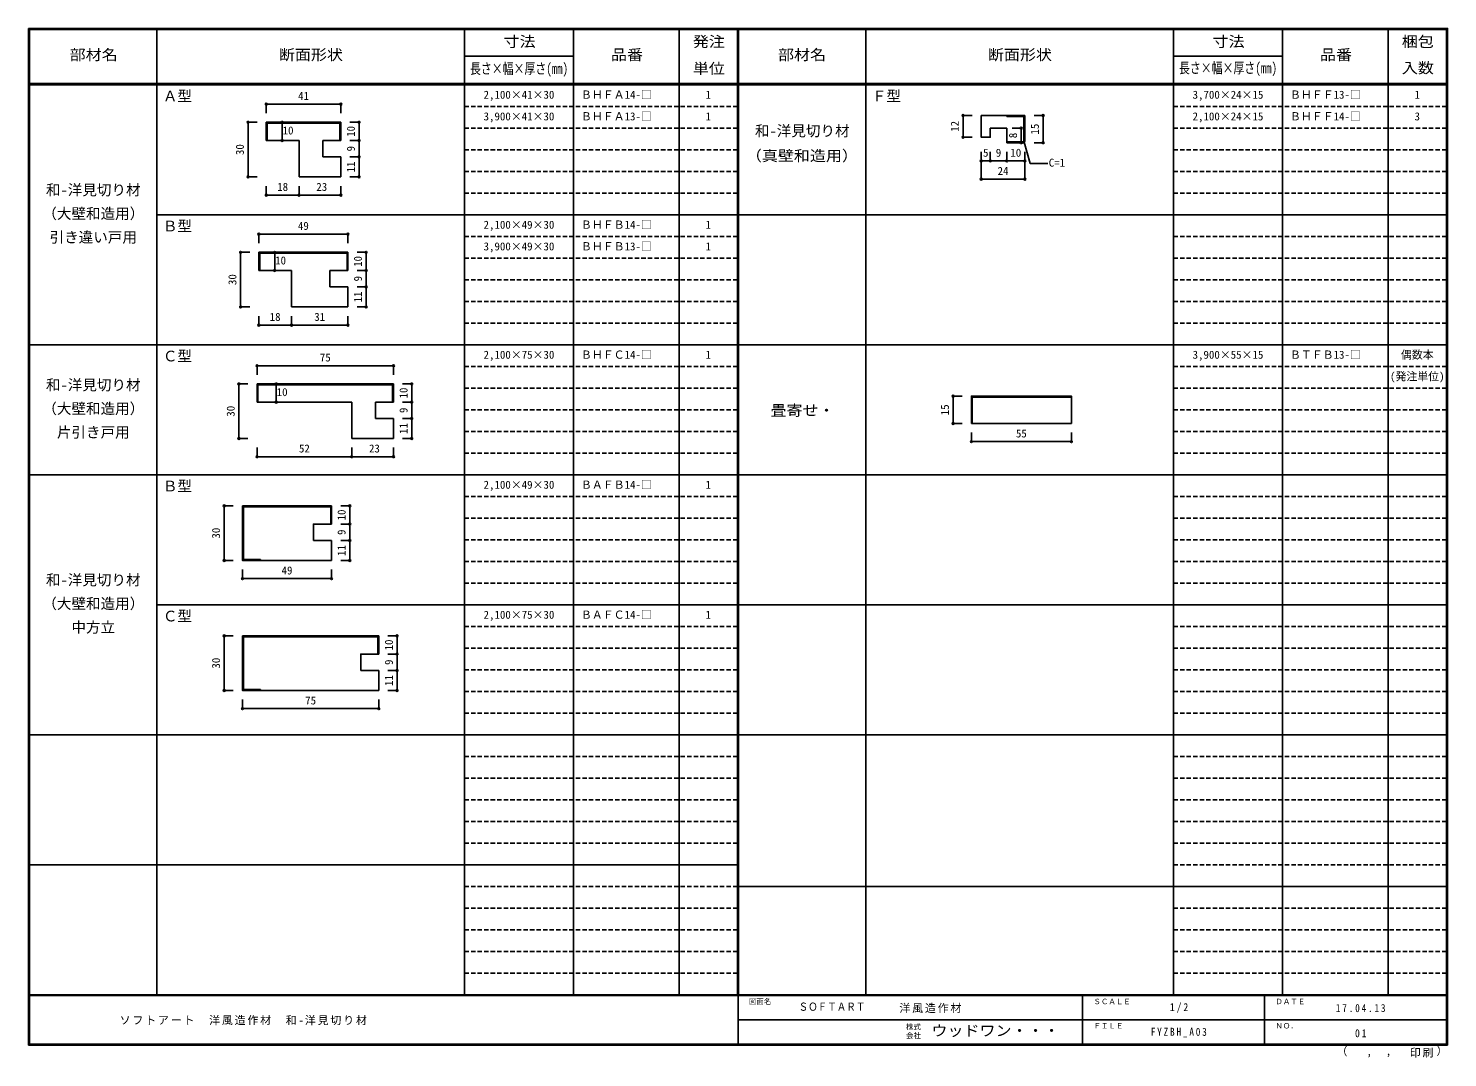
# Model space of a CAD drawing. Units: millimetres, scale not verified. Extents: x -400 to 380, y -287 to 278.
import ezdxf
from ezdxf.enums import TextEntityAlignment as Align

# ---------------------------------------------------------------- set-up
doc = ezdxf.new("R2010")
doc.units = ezdxf.units.MM
doc.header["$LTSCALE"] = 2
doc.header["$PDMODE"] = 32
doc.header["$PDSIZE"] = 1
doc.linetypes.add('DASHED1', pattern=[1.8, 1.2, -0.6])
for name, color, linetype in [('0-0', 7, 'Continuous'), ('0-4', 3, 'Continuous'), ('0-A', 7, 'Continuous'), ('0-B', 7, 'Continuous'), ('F-1', 7, 'DASHED1'), ('F-A', 7, 'Continuous')]:
    doc.layers.add(name, color=color, linetype=linetype)
doc.styles.add('HG明朝B', font='')
doc.styles.add('ＭＳ ゴシック', font='')
doc.styles.get('HG明朝B').set_extended_font_data('HG明朝B')
doc.styles.get('ＭＳ ゴシック').set_extended_font_data('MS Gothic')

msp = doc.modelspace()

# ---------------------------------------------------------------- linework, layer by layer
at = {"layer": '0-4'}
for p, q in [((-269.254, 216.742), (-269.254, 226.742)), ((-269.254, 226.742), (-228.254, 226.742)), ((-268.754, 216.742), (-268.754, 226.242)), ((-268.754, 226.242), (-228.754, 226.242)), ((-228.754, 216.742), (-228.754, 226.242)), ((-228.254, 216.742), (-228.254, 226.742)), ((123.68, 230.51), (147.68, 230.51)), ((137.68, 230.01), (137.68, 230.51)), ((137.68, 230.01), (147.18, 230.01)), ((147.68, 216.217), (147.68, 230.51)), ((137.68, 215.51), (137.68, 223.51)), ((-269.254, 216.742), (-251.254, 216.742)), ((-251.254, 216.742), (-251.254, 196.742)), ((-228.254, 216.742), (-238.254, 216.742)), ((-238.254, 216.742), (-238.254, 207.742)), ((137.68, 216.01), (146.766, 216.01)), ((146.973, 215.51), (137.68, 215.51)), ((147.68, 216.217), (146.973, 215.51)), ((-228.254, 207.742), (-238.254, 207.742)), ((-228.254, 207.742), (-228.254, 196.742)), ((-251.254, 196.742), (-228.254, 196.742)), ((-273.369, 145.313), (-273.369, 155.313)), ((-273.369, 155.313), (-224.369, 155.313)), ((-272.869, 145.313), (-272.869, 154.813)), ((-272.869, 154.813), (-224.869, 154.813)), ((-224.869, 145.313), (-224.869, 154.813)), ((-224.369, 145.313), (-224.369, 155.313)), ((-273.369, 145.313), (-255.369, 145.313)), ((-255.369, 145.313), (-255.369, 125.313)), ((-224.369, 145.313), (-234.369, 145.313)), ((-234.369, 145.313), (-234.369, 136.313)), ((-224.369, 136.313), (-234.369, 136.313)), ((-224.369, 136.313), (-224.369, 125.313)), ((-255.369, 125.313), (-224.369, 125.313)), ((-274.305, 73.007), (-274.305, 83.007)), ((-274.305, 83.007), (-199.305, 83.007)), ((-273.805, 73.007), (-273.805, 82.507)), ((-273.805, 82.507), (-199.805, 82.507)), ((-199.805, 73.007), (-199.805, 82.507)), ((-199.305, 73.007), (-199.305, 83.007)), ((-274.305, 73.007), (-222.305, 73.007)), ((-222.305, 73.007), (-222.305, 53.007)), ((-199.305, 73.007), (-209.305, 73.007)), ((-209.305, 73.007), (-209.305, 64.007)), ((118.739, 75.786), (118.739, 61.286)), ((173.239, 75.786), (118.739, 75.786)), ((-199.305, 64.007), (-209.305, 64.007)), ((-199.305, 64.007), (-199.305, 53.007)), ((-222.305, 53.007), (-199.305, 53.007)), ((-282.365, 16.014), (-233.365, 16.014)), ((-233.365, 6.014), (-233.365, 16.014)), ((-281.865, -13.486), (-281.865, 15.514)), ((-281.865, 15.514), (-233.865, 15.514)), ((-233.865, 6.014), (-233.865, 15.514)), ((-243.365, -2.986), (-233.365, -2.986)), ((-233.365, -13.986), (-233.365, -2.986)), ((-272.365, -13.486), (-281.865, -13.486)), ((-272.365, -13.486), (-272.365, -13.986)), ((-282.365, -55.414), (-207.365, -55.414)), ((-281.865, -84.914), (-281.865, -55.914)), ((-281.865, -55.914), (-207.865, -55.914)), ((-207.865, -65.414), (-207.865, -55.914)), ((-207.365, -65.414), (-207.365, -55.414)), ((-217.365, -74.414), (-207.365, -74.414)), ((-207.365, -85.414), (-207.365, -74.414)), ((-272.365, -84.914), (-281.865, -84.914)), ((-272.365, -84.914), (-272.365, -85.414))]:
    msp.add_line(p, q, dxfattribs=at)
for points in [[(123.68, 230.51), (123.68, 218.51), (128.68, 218.51), (128.68, 223.51), (137.68, 223.51)], [(147.18, 230.01), (147.18, 216.425), (146.766, 216.01)], [(-233.365, -13.986), (-282.365, -13.986), (-282.365, 16.014)], [(-243.365, -2.986), (-243.365, 6.014), (-233.365, 6.014)], [(-207.365, -85.414), (-282.365, -85.414), (-282.365, -55.414)], [(-217.365, -74.414), (-217.365, -65.414), (-207.365, -65.414)]]:
    msp.add_lwpolyline(points, dxfattribs=at)
msp.add_lwpolyline([(118.239, 61.286), (173.239, 61.286), (173.239, 76.286), (118.239, 76.286)], close=True, dxfattribs=at)
at = {"layer": '0-B', "color": 4}
for p, q in [((-269.254, 236.742), (-269.254, 231.742)), ((-269.254, 236.742), (-228.254, 236.742)), ((-228.254, 236.742), (-228.254, 231.742)), ((-279.254, 226.742), (-279.254, 196.742)), ((-279.254, 226.742), (-274.254, 226.742)), ((-260.523, 226.742), (-260.523, 216.742)), ((-218.254, 226.742), (-223.254, 226.742)), ((-218.254, 226.742), (-218.254, 196.742)), ((113.68, 230.51), (113.68, 218.51)), ((113.68, 230.51), (118.68, 230.51)), ((157.68, 230.51), (152.68, 230.51)), ((157.68, 230.51), (157.68, 215.51)), ((113.68, 218.51), (118.68, 218.51)), ((145.658, 223.51), (140.658, 223.51)), ((145.658, 215.51), (145.658, 223.51)), ((-218.254, 216.742), (-223.254, 216.742)), ((145.658, 215.51), (140.658, 215.51)), ((147.326, 215.864), (150.494, 204.044)), ((157.68, 215.51), (152.68, 215.51)), ((-218.254, 207.742), (-223.254, 207.742)), ((123.68, 195.51), (123.68, 210.51)), ((123.68, 205.51), (147.68, 205.51)), ((128.68, 205.51), (128.68, 210.51)), ((137.68, 205.51), (137.68, 210.51)), ((147.68, 195.51), (147.68, 210.51)), ((150.494, 204.044), (160.299, 204.044)), ((-279.254, 196.742), (-274.254, 196.742)), ((-218.254, 196.742), (-223.254, 196.742)), ((123.68, 195.51), (147.68, 195.51)), ((-269.254, 186.742), (-269.254, 191.742)), ((-251.254, 186.742), (-251.254, 191.742)), ((-228.254, 186.742), (-228.254, 191.742)), ((-269.254, 186.742), (-228.254, 186.742)), ((-273.369, 165.313), (-273.369, 160.313)), ((-273.369, 165.313), (-224.369, 165.313)), ((-224.369, 165.313), (-224.369, 160.313)), ((-283.369, 155.313), (-283.369, 125.313)), ((-283.369, 155.313), (-278.369, 155.313)), ((-264.637, 155.313), (-264.637, 145.313)), ((-214.369, 155.313), (-219.369, 155.313)), ((-214.369, 155.313), (-214.369, 125.313)), ((-214.369, 145.313), (-219.369, 145.313)), ((-214.369, 136.313), (-219.369, 136.313)), ((-283.369, 125.313), (-278.369, 125.313)), ((-214.369, 125.313), (-219.369, 125.313)), ((-273.369, 115.313), (-273.369, 120.313)), ((-255.369, 115.313), (-255.369, 120.313)), ((-224.369, 115.313), (-224.369, 120.313)), ((-273.369, 115.313), (-224.369, 115.313)), ((-274.305, 93.007), (-274.305, 88.007)), ((-274.305, 93.007), (-199.305, 93.007)), ((-199.305, 93.007), (-199.305, 88.007)), ((-284.305, 83.007), (-284.305, 53.007)), ((-284.305, 83.007), (-279.305, 83.007)), ((-263.786, 83.007), (-263.786, 73.007)), ((-189.305, 83.007), (-194.305, 83.007)), ((-189.305, 83.007), (-189.305, 53.007)), ((-189.305, 73.007), (-194.305, 73.007)), ((108.239, 61.286), (108.239, 76.286)), ((108.239, 76.286), (113.239, 76.286)), ((-189.305, 64.007), (-194.305, 64.007)), ((108.239, 61.286), (113.239, 61.286)), ((118.239, 51.286), (118.239, 56.286)), ((173.239, 51.286), (173.239, 56.286)), ((-284.305, 53.007), (-279.305, 53.007)), ((-274.305, 43.007), (-274.305, 48.007)), ((-222.305, 43.007), (-222.305, 48.007)), ((-199.305, 43.007), (-199.305, 48.007)), ((-189.305, 53.007), (-194.305, 53.007)), ((173.239, 51.286), (118.239, 51.286)), ((-274.305, 43.007), (-199.305, 43.007)), ((-292.365, 16.014), (-292.365, -13.986)), ((-292.365, 16.014), (-287.365, 16.014)), ((-223.365, 16.014), (-228.365, 16.014)), ((-223.365, 16.014), (-223.365, -13.986)), ((-223.365, 6.014), (-228.365, 6.014)), ((-223.365, -2.986), (-228.365, -2.986)), ((-292.365, -13.986), (-287.365, -13.986)), ((-223.365, -13.986), (-228.365, -13.986)), ((-282.365, -23.986), (-282.365, -18.986)), ((-233.365, -23.986), (-233.365, -18.986)), ((-282.365, -23.986), (-233.365, -23.986)), ((-292.365, -55.414), (-292.365, -85.414)), ((-292.365, -55.414), (-287.365, -55.414)), ((-197.365, -55.414), (-202.365, -55.414)), ((-197.365, -55.414), (-197.365, -85.414)), ((-197.365, -65.414), (-202.365, -65.414)), ((-197.365, -74.414), (-202.365, -74.414)), ((-292.365, -85.414), (-287.365, -85.414)), ((-197.365, -85.414), (-202.365, -85.414)), ((-282.365, -95.414), (-282.365, -90.414)), ((-207.365, -95.414), (-207.365, -90.414)), ((-282.365, -95.414), (-207.365, -95.414))]:
    msp.add_line(p, q, dxfattribs=at)
at = {"layer": '0-B'}
for p in [(-269.254, 236.742), (-228.254, 236.742), (-279.254, 226.742), (-260.523, 226.742), (-218.254, 226.742), (113.68, 230.51), (157.68, 230.51), (113.68, 218.51), (145.658, 223.51), (-260.523, 216.742), (-218.254, 216.742), (145.658, 215.51), (157.68, 215.51), (-218.254, 207.742), (123.68, 205.51), (128.68, 205.51), (137.68, 205.51), (147.68, 205.51), (-279.254, 196.742), (-218.254, 196.742), (123.68, 195.51), (147.68, 195.51), (-269.254, 186.742), (-251.254, 186.742), (-228.254, 186.742), (-273.369, 165.313), (-224.369, 165.313), (-283.369, 155.313), (-264.637, 155.313), (-214.369, 155.313), (-264.637, 145.313), (-214.369, 145.313), (-214.369, 136.313), (-283.369, 125.313), (-214.369, 125.313), (-273.369, 115.313), (-255.369, 115.313), (-224.369, 115.313), (-274.305, 93.007), (-199.305, 93.007), (-284.305, 83.007), (-263.786, 83.007), (-189.305, 83.007), (-263.786, 73.007), (-189.305, 73.007), (108.239, 76.286), (-189.305, 64.007), (108.239, 61.286), (-284.305, 53.007), (-189.305, 53.007), (118.239, 51.286), (173.239, 51.286), (-274.305, 43.007), (-222.305, 43.007), (-199.305, 43.007), (-292.365, 16.014), (-223.365, 16.014), (-223.365, 6.014), (-223.365, -2.986), (-292.365, -13.986), (-223.365, -13.986), (-282.365, -23.986), (-233.365, -23.986), (-292.365, -55.414), (-197.365, -55.414), (-197.365, -65.414), (-197.365, -74.414), (-292.365, -85.414), (-197.365, -85.414), (-282.365, -95.414), (-207.365, -95.414)]:
    msp.add_point(p, dxfattribs=at)
at = {"layer": 'F-1', "color": 6, "linetype": 'Continuous'}
for p, q in [((-400, 278.333), (-400, -280.333)), ((-400, 278), (380, 278)), ((-400, 277.667), (380, 277.667)), ((-399.667, 278.333), (-399.667, -280.333)), ((-399.333, 278.333), (-399.333, -280.333)), ((-10.333, 278.337), (-10.333, -253)), ((-10, 278.333), (-10, -253)), ((-9.667, 278.337), (-9.667, -253)), ((379.333, 278.333), (379.333, -280.333)), ((379.667, 278.333), (379.667, -280.333)), ((380, 248), (-400, 248)), ((380, 247.333), (-400, 247.333)), ((380, -252.667), (-400, -252.667)), ((380, -253), (-400, -253)), ((-10, -253), (-10, -279.667)), ((179.333, -253), (179.333, -279.667)), ((279.333, -253), (279.333, -279.667)), ((-10, -266.333), (379.333, -266.334)), ((380, -279.667), (-400, -279.667)), ((380, -280), (-400, -280)), ((380, -280.333), (-400, -280.333))]:
    msp.add_line(p, q, dxfattribs=at)
at = {"layer": 'F-1', "linetype": 'Continuous'}
for p, q in [((-329.333, 278.333), (-329.333, -252.667)), ((-160.333, 278.337), (-160.333, -253)), ((-100.333, 278.337), (-100.333, -253)), ((-42.333, 278.337), (-42.333, -253)), ((60.333, 278.337), (60.333, -253)), ((229.333, 278.333), (229.333, -252.667)), ((289.333, 278.333), (289.333, -253.003)), ((347.333, 278.333), (347.333, -253.003)), ((-160.333, 263.167), (-100.333, 263.167)), ((229.333, 263.163), (289.333, 263.163)), ((-329.333, 175.905), (379.333, 175.905)), ((-399.333, 104.476), (379.333, 104.476)), ((-399.333, 33.048), (379.333, 33.048)), ((-329.333, -38.381), (379.333, -38.381)), ((-399.333, -109.81), (379.333, -109.81)), ((-399.333, -181.238), (-10.333, -181.238)), ((-9.667, -193.143), (379.333, -193.143))]:
    msp.add_line(p, q, dxfattribs=at)
at = {"layer": 'F-1'}
for p, q in [((-160.333, 235.429), (-10.333, 235.429)), ((229.333, 235.429), (379.333, 235.429)), ((-160.333, 223.524), (-10.333, 223.524)), ((229.333, 223.524), (379.333, 223.524)), ((-160.333, 211.619), (-10.333, 211.619)), ((229.333, 211.619), (379.333, 211.619)), ((-160.333, 199.714), (-10.333, 199.714)), ((229.333, 199.714), (379.333, 199.714)), ((-160.333, 187.81), (-10.333, 187.81)), ((229.333, 187.81), (379.333, 187.81)), ((-160.333, 164), (-10.333, 164)), ((229.333, 164), (379.333, 164)), ((-160.333, 152.095), (-10.333, 152.095)), ((229.333, 152.095), (379.333, 152.095)), ((-160.333, 140.191), (-10.333, 140.191)), ((229.333, 140.191), (379.333, 140.191)), ((-160.333, 128.286), (-10.333, 128.286)), ((229.333, 128.286), (379.333, 128.286)), ((-160.333, 116.381), (-10.333, 116.381)), ((229.333, 116.381), (379.333, 116.381)), ((-160.333, 92.571), (-10.333, 92.571)), ((229.333, 92.571), (379.333, 92.571)), ((-160.333, 80.667), (-10.333, 80.667)), ((229.333, 80.667), (379.333, 80.667)), ((-160.333, 68.762), (-10.333, 68.762)), ((229.333, 68.762), (379.333, 68.762)), ((-160.333, 56.857), (-10.333, 56.857)), ((229.333, 56.857), (379.333, 56.857)), ((-160.333, 44.952), (-10.333, 44.952)), ((229.333, 44.952), (379.333, 44.952)), ((-160.333, 21.143), (-10.333, 21.143)), ((229.333, 21.143), (379.333, 21.143)), ((-160.333, 9.238), (-10.333, 9.238)), ((229.333, 9.238), (379.333, 9.238)), ((-160.333, -2.667), (-10.333, -2.667)), ((229.333, -2.667), (379.333, -2.667)), ((-160.333, -14.571), (-10.333, -14.571)), ((229.333, -14.571), (379.333, -14.571)), ((-160.333, -26.476), (-10.333, -26.476)), ((229.333, -26.476), (379.333, -26.476)), ((-160.333, -50.286), (-10.333, -50.286)), ((229.333, -50.286), (379.333, -50.286)), ((-160.333, -62.19), (-10.333, -62.19)), ((229.333, -62.19), (379.333, -62.19)), ((-160.333, -74.095), (-10.333, -74.095)), ((229.333, -74.095), (379.333, -74.095)), ((-160.333, -86), (-10.333, -86)), ((229.333, -86), (379.333, -86)), ((-160.333, -97.905), (-10.333, -97.905)), ((229.333, -97.905), (379.333, -97.905)), ((-160.333, -121.714), (-10.333, -121.714)), ((229.333, -121.714), (379.333, -121.714)), ((-160.333, -133.619), (-10.333, -133.619)), ((229.333, -133.619), (379.333, -133.619)), ((-160.333, -145.524), (-10.333, -145.524)), ((229.333, -145.524), (379.333, -145.524)), ((-160.333, -157.429), (-10.333, -157.429)), ((229.333, -157.429), (379.333, -157.429)), ((-160.333, -169.333), (-10.333, -169.333)), ((229.333, -169.333), (379.333, -169.333)), ((229.333, -181.238), (379.333, -181.238)), ((-160.333, -193.143), (-10.333, -193.143)), ((229.333, -193.143), (379.333, -193.143)), ((-160.333, -205.048), (-10.333, -205.048)), ((229.333, -205.048), (379.333, -205.048)), ((-160.333, -216.952), (-10.333, -216.952)), ((229.333, -216.952), (379.333, -216.952)), ((-160.333, -228.857), (-10.333, -228.857)), ((229.333, -228.857), (379.333, -228.857)), ((-160.333, -240.762), (-10.333, -240.762)), ((229.333, -240.762), (379.333, -240.762))]:
    msp.add_line(p, q, dxfattribs=at)
at = {"layer": 'F-1', "color": 6, "linetype": 'Continuous'}
msp.add_lwpolyline([(-400, 278.333), (380, 278.333), (380, -280.333)], dxfattribs=at)

# ---------------------------------------------------------------- texts
at = {"layer": '0-0', "style": 'ＭＳ ゴシック'}
msp.add_text('Ｆ型', height=5.865, dxfattribs=at).set_placement((63.6, 236.486), align=Align.BOTTOM_LEFT)
at = {"layer": '0-A', "style": 'ＭＳ ゴシック'}
for s, height, p in [('Ａ型', 5.865, (-326.067, 236.486)), ('2,100×41×30', 4.399, (-149.833, 238.381)), ('ＢＨＦＡ14-□', 4.399, (-96.333, 238.381)), ('1', 4.399, (-27.833, 238.381)), ('3,700×24×15', 4.399, (239.833, 238.381)), ('ＢＨＦＦ13-□', 4.399, (293.333, 238.381)), ('1', 4.399, (361.833, 238.381)), ('3,900×41×30', 4.399, (-149.833, 226.476)), ('ＢＨＦＡ13-□', 4.399, (-96.333, 226.476)), ('1', 4.399, (-27.833, 226.476)), ('2,100×24×15', 4.399, (239.833, 226.476)), ('ＢＨＦＦ14-□', 4.399, (293.333, 226.476)), ('3', 4.399, (361.833, 226.476)), ('和-洋見切り材', 5.865, (-0.667, 217.342)), ('和-洋見切り材', 5.865, (-390.333, 184.905)), ('（大壁和造用）', 5.865, (-392.333, 171.905)), ('Ｂ型', 5.865, (-326.067, 165.058)), ('2,100×49×30', 4.399, (-149.833, 166.952)), ('ＢＨＦＢ14-□', 4.399, (-96.333, 166.952)), ('1', 4.399, (-27.833, 166.952)), ('引き違い戸用', 5.865, (-388.333, 158.905)), ('3,900×49×30', 4.399, (-149.833, 155.048)), ('ＢＨＦＢ13-□', 4.399, (-96.333, 155.048)), ('1', 4.399, (-27.833, 155.048)), ('Ｃ型', 5.865, (-326.067, 93.629)), ('ＢＨＦＣ14-□', 4.399, (-96.333, 95.524)), ('ＢＴＦＢ13-□', 4.399, (293.333, 95.524)), ('偶数本', 4.399, (354.333, 95.524)), ('2,100×75×30', 4.399, (-149.833, 95.524)), ('1', 4.399, (-27.833, 95.524)), ('3,900×55×15', 4.399, (239.833, 95.524)), ('和-洋見切り材', 5.865, (-390.333, 77.762)), ('(発注単位)', 4.399, (348.333, 83.619)), ('（大壁和造用）', 5.865, (-392.333, 64.762)), ('片引き戸用', 5.865, (-384.333, 51.762)), ('Ｂ型', 5.865, (-326.067, 22.201)), ('2,100×49×30', 4.399, (-149.833, 24.095)), ('ＢＡＦＢ14-□', 4.399, (-96.333, 24.095)), ('1', 4.399, (-27.833, 24.095)), ('和-洋見切り材', 5.865, (-390.333, -29.381)), ('（大壁和造用）', 5.865, (-392.333, -42.381)), ('Ｃ型', 5.865, (-326.067, -49.228)), ('2,100×75×30', 4.399, (-149.833, -47.333)), ('ＢＡＦＣ14-□', 4.399, (-96.333, -47.333)), ('1', 4.399, (-27.833, -47.333)), ('中方立', 5.865, (-376.333, -55.381))]:
    msp.add_text(s, height=height, dxfattribs=at).set_placement(p, align=Align.BOTTOM_LEFT)
at = {"layer": '0-A', "style": 'ＭＳ ゴシック', "width": 1.1}
for s, p in [('（真壁和造用）', (-5.667, 203.676)), ('畳寄せ・', (7.833, 63.782))]:
    msp.add_text(s, height=5.865, dxfattribs=at).set_placement(p, align=Align.BOTTOM_LEFT)
at = {"layer": '0-B', "style": 'ＭＳ ゴシック'}
for s, p in [('41', (-251.754, 237.742)), ('10', (-260.273, 218.742)), ('5', (124.68, 206.51)), ('9', (131.68, 206.51)), ('10', (139.68, 206.51)), ('C=1', (160.799, 201.044)), ('24', (132.68, 196.51)), ('18', (-263.254, 187.742)), ('23', (-241.754, 187.742)), ('49', (-251.869, 166.313)), ('10', (-264.387, 147.313)), ('18', (-267.369, 116.313)), ('31', (-242.869, 116.313)), ('75', (-239.805, 94.007)), ('10', (-263.536, 75.007)), ('55', (142.739, 52.286)), ('52', (-251.305, 44.007)), ('23', (-212.805, 44.007)), ('49', (-260.865, -22.986)), ('75', (-247.865, -94.414))]:
    msp.add_text(s, height=4.399, dxfattribs=at).set_placement(p, align=Align.BOTTOM_LEFT)
for s, p in [('12', (112.68, 221.51)), ('10', (-219.254, 218.742)), ('8', (144.658, 218.01)), ('15', (156.68, 220.01)), ('30', (-280.254, 208.742)), ('9', (-219.254, 210.742)), ('11', (-219.254, 199.242)), ('10', (-215.369, 147.313)), ('30', (-284.369, 137.313)), ('9', (-215.369, 139.313)), ('11', (-215.369, 127.813)), ('10', (-190.305, 75.007)), ('30', (-285.305, 65.007)), ('15', (107.239, 65.786)), ('9', (-190.305, 67.007)), ('11', (-190.305, 55.507)), ('10', (-224.365, 8.014)), ('30', (-293.365, -1.986)), ('9', (-224.365, 0.014)), ('11', (-224.365, -11.486)), ('10', (-198.365, -63.414)), ('30', (-293.365, -73.414)), ('9', (-198.365, -71.414)), ('11', (-198.365, -82.914))]:
    msp.add_text(s, height=4.399, rotation=90, dxfattribs=at).set_placement(p, align=Align.BOTTOM_LEFT)
at = {"layer": 'F-A'}
for s, height, style, width, p in [('寸法', 5.865, 'ＭＳ ゴシック', 1.1, (-138.833, 266.417)), ('発注', 5.865, 'ＭＳ ゴシック', 1.1, (-34.833, 266.417)), ('寸法', 5.865, 'ＭＳ ゴシック', 1.1, (250.833, 266.413)), ('梱包', 5.865, 'ＭＳ ゴシック', 1.1, (354.833, 266.413)), ('部材名', 5.865, 'ＭＳ ゴシック', 1.1, (-377.333, 259.167)), ('断面形状', 5.865, 'ＭＳ ゴシック', 1.1, (-262.333, 259.167)), ('品番', 5.865, 'ＭＳ ゴシック', 1.1, (-79.833, 259.167)), ('部材名', 5.865, 'ＭＳ ゴシック', 1.1, (12, 259.167)), ('断面形状', 5.865, 'ＭＳ ゴシック', 1.1, (127.333, 259.167)), ('品番', 5.865, 'ＭＳ ゴシック', 1.1, (309.833, 259.165)), ('長さ×幅×厚さ(㎜)', 5.865, 'ＭＳ ゴシック', 0.75, (-157.333, 251.583)), ('単位', 5.865, 'ＭＳ ゴシック', 1.1, (-34.833, 251.583)), ('長さ×幅×厚さ(㎜)', 5.865, 'ＭＳ ゴシック', 0.75, (232.333, 251.913)), ('入数', 5.865, 'ＭＳ ゴシック', 1.1, (354.833, 251.91)), ('ＳＯＦＴＡＲＴ', 4.399, 'HG明朝B', 0.85, (23.333, -262.719)), ('ウッドワン・・・', 5.865, 'ＭＳ ゴシック', 1.1, (96.333, -277))]:
    msp.add_text(s, height=height, dxfattribs=dict(at, style=style, width=width)).set_placement(p, align=Align.BOTTOM_LEFT)
at = {"layer": 'F-A', "style": 'ＭＳ ゴシック'}
for s, height, p in [('図面名', 2.933, (-4, -258.667)), ('ＳＣＡＬＥ', 2.933, (185.333, -258.667)), ('ＤＡＴＥ', 2.933, (285.333, -258.667)), ('株式', 2.933, (82.333, -272.6)), ('ＦＩＬＥ', 2.933, (185.333, -272)), ('ＮＯ．', 2.933, (285.333, -272)), ('会社', 2.933, (82.333, -277.4)), ('（', 4.399, (318.936, -287.221)), ('）', 4.399, (373.894, -286.942)), (',', 4.399, (335.418, -287.221)), (',', 4.399, (346.013, -287.035))]:
    msp.add_text(s, height=height, dxfattribs=at).set_placement(p, align=Align.BOTTOM_LEFT)
at = {"layer": 'F-A', "char_height": 4.399, "attachment_point": 7, "style": 'ＭＳ ゴシック'}
for s, insert in [('\\T1.17;洋風造作材', (78.695, -262.667)), ('\\T1.38;\\W0.9;1/2', (227.333, -262.667)), ('\\T1.17;ソフトアート\u3000洋風造作材\u3000和-洋見切り材', (-349.836, -269.333)), ('\\T1.39;\\W0.85;17.04.13', (318.583, -262.167)), ('\\T1.39;\\W0.85;FYZBH_A03', (216.833, -276)), ('\\T1.36;\\W0.9;01', (329.083, -276)), ('\\T1.17;印刷', (359.21, -287.128))]:
    msp.add_mtext(s, dxfattribs=dict(at, insert=insert))

doc.saveas('drawing.dxf')
